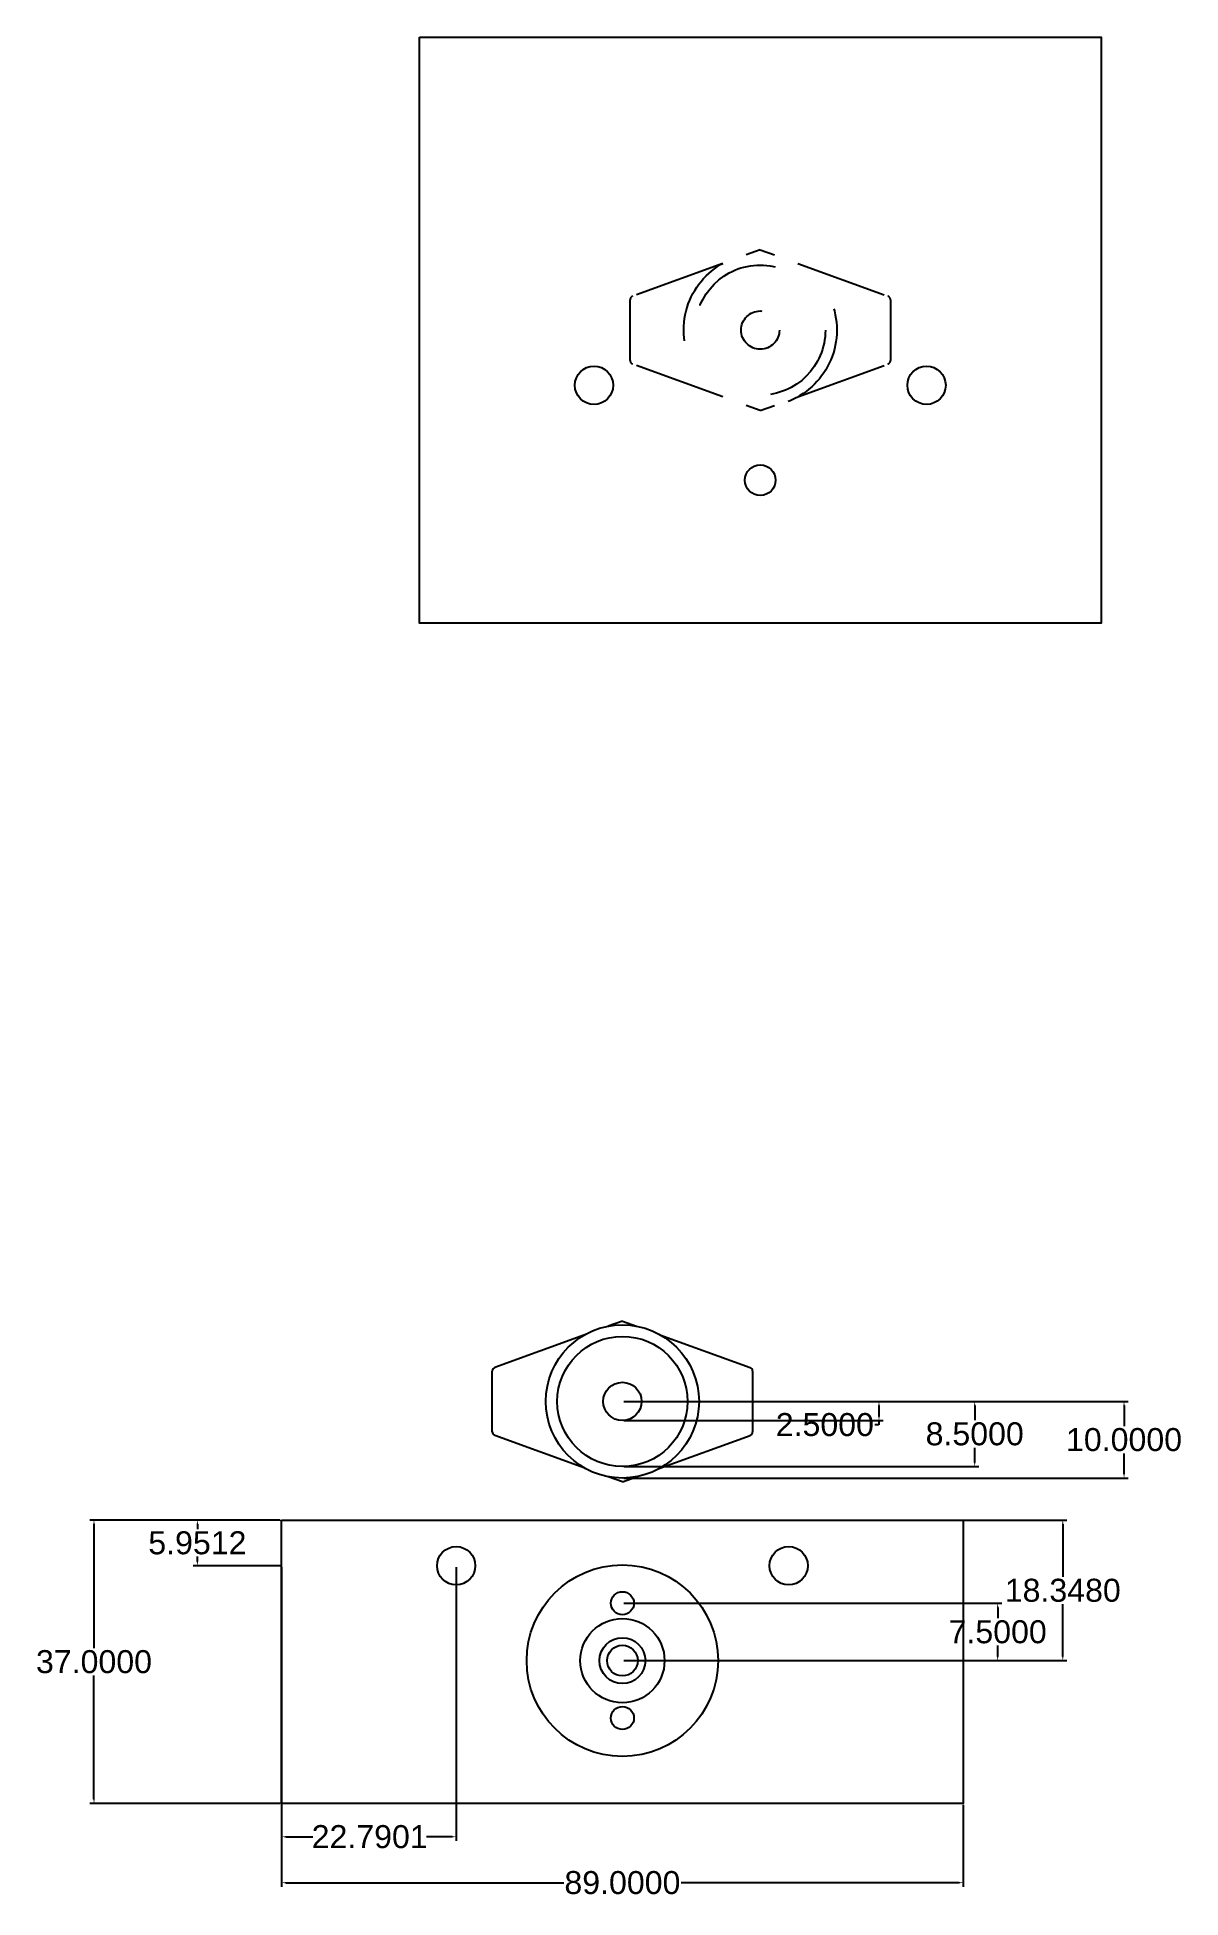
# Model space of a CAD drawing. Header units: inches. Extents: x 327 to 476, y 307 to 550.
import ezdxf

# ---------------------------------------------------------------- set-up
doc = ezdxf.new("R2010")
doc.units = ezdxf.units.IN
doc.header["$MEASUREMENT"] = 0
doc.linetypes.add('ACAD_ISO03W100', pattern=[30, 12, -18])
doc.layers.add('Hidden', color=1, linetype='ACAD_ISO03W100')
doc.styles.add('Annotative', font='Arial.ttf')
doc.dimstyles.get("Standard").update_dxf_attribs({"dimtxt": 1, "dimasz": 0.18, "dimexe": 0.18, "dimexo": 0.0625, "dimgap": 0.09, "dimtad": 0, "dimtih": 1, "dimtoh": 1, "dimdec": 4, "dimzin": 0, "dimdsep": 46, "dimtxsty": 'Annotative', "dimcen": 0.09, "dimadec": 0, "dimazin": 0, "dimtfac": 1, "dimtdec": 4, "dimtofl": 0, "dimtmove": 0, "dimatfit": 3, "dimfxl": 1, "dimtolj": 1, "dimtzin": 0, "dimarcsym": 0})

# ---------------------------------------------------------------- blocks, each defined once
blk = doc.blocks.new('*D1')
at = {"color": 0, "lineweight": -2, "transparency": 16777216}
for p, q in [((403.19, 356.35), (461.04, 356.35)), ((460.5, 355.81), (460.5, 348.96)), ((460.5, 338.54), (460.5, 345.38)), ((403.19, 338), (461.04, 338))]:
    blk.add_line(p, q, dxfattribs=at)
at = {"color": 0, "transparency": 16777216}
for points in [[(460.41, 355.81), (460.59, 355.81), (460.5, 356.35)], [(460.41, 338.54), (460.59, 338.54), (460.5, 338)]]:
    blk.add_solid(points, dxfattribs=at)
at = {"layer": 'Defpoints', "color": 0, "transparency": 16777216}
for p in [(403, 356.35), (460.5, 356.35), (403, 338)]:
    blk.add_point(p, dxfattribs=at)
at = {"color": 0, "transparency": 16777216, "insert": (460.5, 347.17), "char_height": 3, "attachment_point": 5, "style": 'Annotative'}
blk.add_mtext('\\A1;18.3480', dxfattribs=at)
blk = doc.blocks.new('*D2')
at = {"color": 0, "lineweight": -2, "transparency": 16777216}
for p, q in [((358.5, 350.21), (358.5, 314.46)), ((381.29, 350.21), (381.29, 314.46)), ((359.04, 315), (362.59, 315)), ((380.75, 315), (377.41, 315))]:
    blk.add_line(p, q, dxfattribs=at)
at = {"color": 0, "transparency": 16777216}
for points in [[(359.04, 315.09), (359.04, 314.91), (358.5, 315)], [(380.75, 315.09), (380.75, 314.91), (381.29, 315)]]:
    blk.add_solid(points, dxfattribs=at)
at = {"layer": 'Defpoints', "color": 0, "transparency": 16777216}
for p in [(358.5, 350.4), (381.29, 350.4), (358.5, 315)]:
    blk.add_point(p, dxfattribs=at)
at = {"color": 0, "transparency": 16777216, "insert": (370, 315), "char_height": 3, "attachment_point": 5, "style": 'Annotative'}
blk.add_mtext('\\A1;22.7901', dxfattribs=at)
blk = doc.blocks.new('*D3')
at = {"color": 0, "lineweight": -2, "transparency": 16777216}
for p, q in [((358.31, 356.35), (346.96, 356.35)), ((347.5, 355.81), (347.5, 355.16)), ((358.31, 350.4), (346.96, 350.4)), ((347.5, 350.94), (347.5, 351.58))]:
    blk.add_line(p, q, dxfattribs=at)
at = {"color": 0, "transparency": 16777216}
for points in [[(347.41, 355.81), (347.59, 355.81), (347.5, 356.35)], [(347.41, 350.94), (347.59, 350.94), (347.5, 350.4)]]:
    blk.add_solid(points, dxfattribs=at)
at = {"layer": 'Defpoints', "color": 0, "transparency": 16777216}
for p in [(358.5, 356.35), (347.5, 350.4), (358.5, 350.4)]:
    blk.add_point(p, dxfattribs=at)
at = {"color": 0, "transparency": 16777216, "insert": (347.5, 353.37), "char_height": 3, "attachment_point": 5, "style": 'Annotative'}
blk.add_mtext('\\A1;5.9512', dxfattribs=at)
blk = doc.blocks.new('*D4')
at = {"color": 0, "lineweight": -2, "transparency": 16777216}
for p, q in [((403.19, 345.5), (452.54, 345.5)), ((452, 344.96), (452, 343.54)), ((403.19, 338), (452.54, 338)), ((452, 338.54), (452, 339.96))]:
    blk.add_line(p, q, dxfattribs=at)
at = {"color": 0, "transparency": 16777216}
for points in [[(451.91, 344.96), (452.09, 344.96), (452, 345.5)], [(451.91, 338.54), (452.09, 338.54), (452, 338)]]:
    blk.add_solid(points, dxfattribs=at)
at = {"layer": 'Defpoints', "color": 0, "transparency": 16777216}
for p in [(403, 345.5), (452, 345.5), (403, 338)]:
    blk.add_point(p, dxfattribs=at)
at = {"color": 0, "transparency": 16777216, "insert": (452, 341.75), "char_height": 3, "attachment_point": 5, "style": 'Annotative'}
blk.add_mtext('\\A1;7.5000', dxfattribs=at)
blk = doc.blocks.new('*D5')
at = {"color": 0, "lineweight": -2, "transparency": 16777216}
for p, q in [((358.31, 356.35), (333.46, 356.35)), ((334, 355.81), (334, 339.64)), ((334, 319.89), (334, 336.06)), ((358.31, 319.35), (333.46, 319.35))]:
    blk.add_line(p, q, dxfattribs=at)
at = {"color": 0, "transparency": 16777216}
for points in [[(333.91, 355.81), (334.09, 355.81), (334, 356.35)], [(333.91, 319.89), (334.09, 319.89), (334, 319.35)]]:
    blk.add_solid(points, dxfattribs=at)
at = {"layer": 'Defpoints', "color": 0, "transparency": 16777216}
for p in [(358.5, 356.35), (334, 319.35), (358.5, 319.35)]:
    blk.add_point(p, dxfattribs=at)
at = {"color": 0, "transparency": 16777216, "insert": (334, 337.85), "char_height": 3, "attachment_point": 5, "style": 'Annotative'}
blk.add_mtext('\\A1;37.0000', dxfattribs=at)
blk = doc.blocks.new('*D6')
at = {"color": 0, "lineweight": -2, "transparency": 16777216}
for p, q in [((358.5, 319.16), (358.5, 308.46)), ((447.5, 319.16), (447.5, 308.46)), ((359.04, 309), (395.34, 309)), ((446.96, 309), (410.66, 309))]:
    blk.add_line(p, q, dxfattribs=at)
at = {"color": 0, "transparency": 16777216}
for points in [[(359.04, 309.09), (359.04, 308.91), (358.5, 309)], [(446.96, 309.09), (446.96, 308.91), (447.5, 309)]]:
    blk.add_solid(points, dxfattribs=at)
at = {"layer": 'Defpoints', "color": 0, "transparency": 16777216}
for p in [(358.5, 319.35), (447.5, 319.35), (447.5, 309)]:
    blk.add_point(p, dxfattribs=at)
at = {"color": 0, "transparency": 16777216, "insert": (403, 309), "char_height": 3, "attachment_point": 5, "style": 'Annotative'}
blk.add_mtext('\\A1;89.0000', dxfattribs=at)
blk = doc.blocks.new('*D8')
at = {"color": 0, "lineweight": -2, "transparency": 16777216}
for p, q in [((403.19, 371.85), (449.54, 371.85)), ((449, 371.31), (449, 369.39)), ((449, 363.89), (449, 365.81)), ((403.19, 363.35), (449.54, 363.35))]:
    blk.add_line(p, q, dxfattribs=at)
at = {"color": 0, "transparency": 16777216}
for points in [[(448.91, 371.31), (449.09, 371.31), (449, 371.85)], [(448.91, 363.89), (449.09, 363.89), (449, 363.35)]]:
    blk.add_solid(points, dxfattribs=at)
at = {"layer": 'Defpoints', "color": 0, "transparency": 16777216}
for p in [(403, 371.85), (403, 363.35), (449, 363.35)]:
    blk.add_point(p, dxfattribs=at)
at = {"color": 0, "transparency": 16777216, "insert": (449, 367.6), "char_height": 3, "attachment_point": 5, "style": 'Annotative'}
blk.add_mtext('\\A1;8.5000', dxfattribs=at)
blk = doc.blocks.new('*D9')
at = {"color": 0, "lineweight": -2, "transparency": 16777216}
for p, q in [((403.19, 371.85), (469.04, 371.85)), ((468.5, 371.31), (468.5, 368.64)), ((468.5, 362.39), (468.5, 365.06)), ((403.19, 361.85), (469.04, 361.85))]:
    blk.add_line(p, q, dxfattribs=at)
at = {"color": 0, "transparency": 16777216}
for points in [[(468.41, 371.31), (468.59, 371.31), (468.5, 371.85)], [(468.41, 362.39), (468.59, 362.39), (468.5, 361.85)]]:
    blk.add_solid(points, dxfattribs=at)
at = {"layer": 'Defpoints', "color": 0, "transparency": 16777216}
for p in [(403, 371.85), (403, 361.85), (468.5, 361.85)]:
    blk.add_point(p, dxfattribs=at)
at = {"color": 0, "transparency": 16777216, "insert": (468.5, 366.85), "char_height": 3, "attachment_point": 5, "style": 'Annotative'}
blk.add_mtext('\\A1;10.0000', dxfattribs=at)
blk = doc.blocks.new('*D10')
at = {"color": 0, "lineweight": -2, "transparency": 16777216}
for p, q in [((403.19, 371.85), (437.04, 371.85)), ((403.19, 369.35), (437.04, 369.35)), ((436.5, 371.31), (436.5, 369.89)), ((436.5, 369.35), (436.5, 368.81)), ((436.5, 368.81), (435.96, 368.81))]:
    blk.add_line(p, q, dxfattribs=at)
at = {"color": 0, "transparency": 16777216}
for points in [[(436.41, 371.31), (436.59, 371.31), (436.5, 371.85)], [(436.41, 369.89), (436.59, 369.89), (436.5, 369.35)]]:
    blk.add_solid(points, dxfattribs=at)
at = {"layer": 'Defpoints', "color": 0, "transparency": 16777216}
for p in [(403, 371.85), (403, 369.35), (436.5, 369.35)]:
    blk.add_point(p, dxfattribs=at)
at = {"color": 0, "transparency": 16777216, "insert": (429.43, 368.81), "char_height": 3, "attachment_point": 5, "style": 'Annotative'}
blk.add_mtext('\\A1;2.5000', dxfattribs=at)

msp = doc.modelspace()

# ---------------------------------------------------------------- linework, layer by layer
for p, q in [((403, 382.34797), (401.15415, 381.67613)), ((403, 382.34797), (404.84585, 381.67613)), ((398.09658, 380.56327), (386.32899, 376.28022)), ((407.90342, 380.56327), (419.67101, 376.28022)), ((386, 367.88557), (386, 375.81037)), ((420, 375.81037), (420, 367.88557)), ((398.09658, 363.13267), (386.32899, 367.41572)), ((407.90342, 363.13267), (419.67101, 367.41572)), ((403, 361.34797), (401.15415, 362.0198)), ((403, 361.34797), (404.84585, 362.0198))]:
    msp.add_line(p, q)
for points in [[(376.5, 550), (465.5, 550), (465.5, 473.5), (376.5, 473.5)], [(358.5, 356.34797), (447.5, 356.34797), (447.5, 319.34797), (358.5, 319.34797)]]:
    msp.add_lwpolyline(points, close=True)
at = {"const_width": 21}
msp.add_lwpolyline([(367, 356.34797), (367, 356.34797), (367, 356.34797), (367, 356.34797)], close=True, dxfattribs=at)
for centre, radius in [((399.29011, 504.54883), 2.5), ((442.70989, 504.54883), 2.5), ((421, 492.15203), 2), ((403, 371.84797), 10), ((403, 371.84797), 8.5), ((403, 371.84797), 2.5), ((381.29011, 350.3968), 2.5), ((424.70989, 350.3968), 2.5), ((403, 338), 12.5), ((403, 345.5), 1.5), ((403, 338), 5.5), ((403, 338), 3), ((403, 338), 2), ((403, 330.5), 1.5)]:
    msp.add_circle(centre, radius)
for centre, start, end in [((386.5, 375.81037), 110, 180), ((419.5, 375.81037), 0, 70), ((386.5, 367.88557), 180, 250), ((419.5, 367.88557), 290, 0)]:
    msp.add_arc(centre, 0.5, start, end)
at = {"layer": 'Hidden'}
for p, q in [((416.09658, 520.4653), (404.32899, 516.18225)), ((421, 522.25), (419.15415, 521.57817)), ((421, 522.25), (422.84585, 521.57817)), ((425.90342, 520.4653), (437.67101, 516.18225)), ((404, 507.7876), (404, 515.7124)), ((438, 515.7124), (438, 507.7876)), ((416.09658, 503.0347), (404.32899, 507.31775)), ((425.90342, 503.0347), (437.67101, 507.31775)), ((421, 501.25), (419.15415, 501.92183)), ((421, 501.25), (422.84585, 501.92183))]:
    msp.add_line(p, q, dxfattribs=at)
for radius in [10, 8.5, 2.5]:
    msp.add_circle((421, 511.75), radius, dxfattribs=at)
for centre, start, end in [((404.5, 515.7124), 110, 180), ((437.5, 515.7124), 0, 70), ((404.5, 507.7876), 180, 250), ((437.5, 507.7876), 290, 0)]:
    msp.add_arc(centre, 0.5, start, end, dxfattribs=at)

# ---------------------------------------------------------------- dimensions: what is measured, and where the dimension line sits
for base, p1, p2, picture, middle in [((449, 363.34797), (403, 371.84797), (403, 363.34797), '*D8', (449, 367.59797)), ((468.5, 361.84797), (403, 371.84797), (403, 361.84797), '*D9', (468.5, 366.84797)), ((436.5, 369.34797), (403, 371.84797), (403, 369.34797), '*D10', (429.42806, 368.80797)), ((334, 319.34797), (358.5, 356.34797), (358.5, 319.34797), '*D5', (334, 337.84797)), ((347.5, 350.3968), (358.5, 356.34797), (358.5, 350.3968), '*D3', (347.5, 353.37238)), ((460.5, 356.34797), (403, 338), (403, 356.34797), '*D1', (460.5, 347.17398)), ((452, 345.5), (403, 338), (403, 345.5), '*D4', (452, 341.75))]:
    dim = msp.add_linear_dim(base=base, p1=p1, p2=p2, angle=90, dimstyle='Standard', override={"dimscale": 3})
    dim.commit()
    dim.dimension.update_dxf_attribs({"geometry": picture, "text_midpoint": middle})
dim = msp.add_linear_dim(base=(358.5, 315), p1=(381.29011, 350.3968), p2=(358.5, 350.3968), dimstyle='Standard', override={"dimscale": 3})
dim.commit()
dim.dimension.update_dxf_attribs({"geometry": '*D2', "text_midpoint": (370, 315), "dimtype": 160})
dim = msp.add_linear_dim(base=(447.5, 309), p1=(358.5, 319.34797), p2=(447.5, 319.34797), dimstyle='Standard', override={"dimscale": 3})
dim.commit()
dim.dimension.update_dxf_attribs({"geometry": '*D6', "text_midpoint": (403, 309)})

doc.saveas('drawing.dxf')
